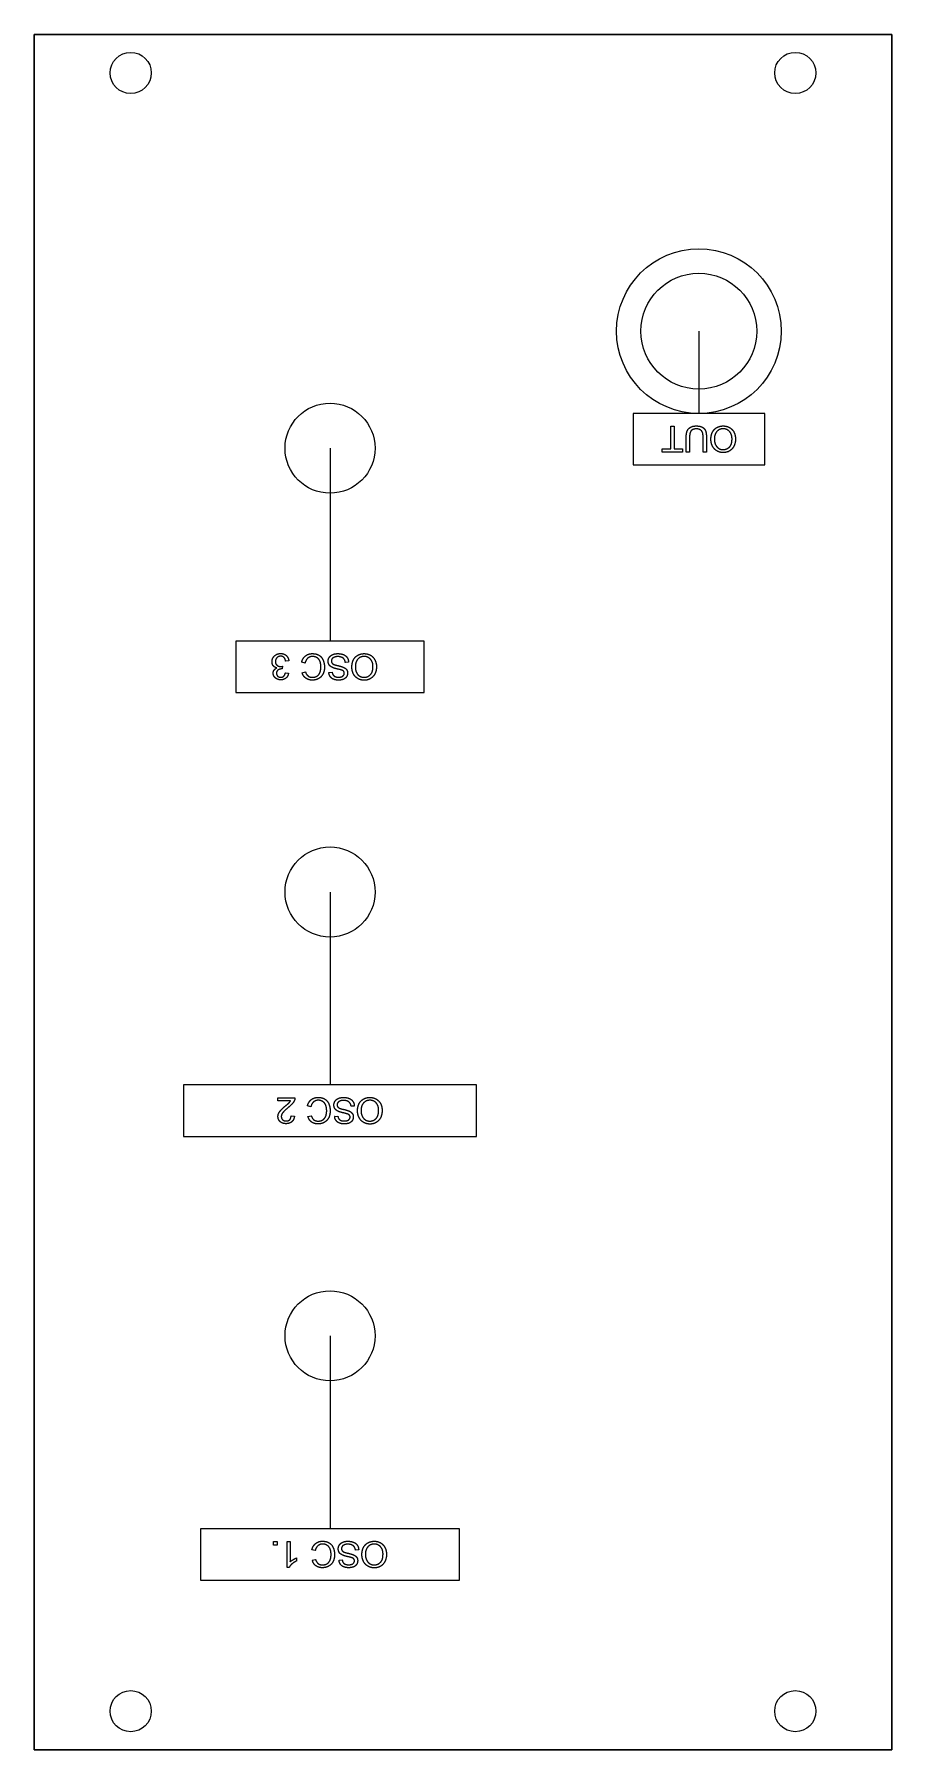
# Model space of a CAD drawing. Header units: millimetres. Extents: x -33 to 33, y -67 to 67.
import ezdxf

# ---------------------------------------------------------------- set-up
doc = ezdxf.new("R2010")
doc.units = ezdxf.units.MM
doc.layers.get('0').update_dxf_attribs({"linetype": 'CONTINUOUS'})

msp = doc.modelspace()

# ---------------------------------------------------------------- linework, layer by layer
for p, q in [((18.34, 43.6), (18.34, 37.2)), ((16.15, 34.44), (16.15, 36.2)), ((16.15, 36.2), (16.41, 36.2)), ((16.41, 36.2), (16.41, 34.44)), ((17.36, 34.2), (17.36, 35.36)), ((17.62, 35.35), (17.62, 34.2)), ((18.67, 34.2), (18.67, 35.35)), ((18.93, 35.36), (18.93, 34.2)), ((-10.34, 34.5), (-10.34, 19.5)), ((15.48, 34.2), (15.48, 34.44)), ((15.48, 34.44), (16.15, 34.44)), ((17.07, 34.2), (15.48, 34.2)), ((16.41, 34.44), (17.07, 34.44)), ((17.07, 34.44), (17.07, 34.2)), ((17.62, 34.2), (17.36, 34.2)), ((18.93, 34.2), (18.67, 34.2)), ((-14.03, 17.55), (-14.06, 17.34)), ((-13.54, 17.97), (-13.79, 17.94)), ((-12.28, 17.8), (-12.54, 17.87)), ((-8.9, 17.86), (-9.15, 17.84)), ((-13.81, 17.05), (-13.57, 17.01)), ((-12.51, 17.05), (-12.25, 17.11)), ((-10.43, 17.06), (-10.17, 17.08)), ((-10.34, 0), (-10.34, -15)), ((-14.39, -16.24), (-14.39, -16)), ((-14.39, -16), (-13.07, -16)), ((-13.41, -16.24), (-14.39, -16.24)), ((-11.83, -16.7), (-12.1, -16.63)), ((-8.45, -16.64), (-8.7, -16.66)), ((-13.37, -17.4), (-13.11, -17.43)), ((-12.06, -17.45), (-11.8, -17.39)), ((-9.98, -17.44), (-9.73, -17.42)), ((-10.34, -34.5), (-10.34, -49.5)), ((-14.73, -50.78), (-14.73, -50.5)), ((-14.73, -50.5), (-14.45, -50.5)), ((-14.45, -50.5), (-14.45, -50.78)), ((-13.68, -50.5), (-13.44, -50.5)), ((-13.68, -52.51), (-13.68, -50.5)), ((-13.44, -50.5), (-13.44, -52.06)), ((-14.45, -50.78), (-14.73, -50.78)), ((-12.95, -51.77), (-12.95, -52.01)), ((-11.49, -51.2), (-11.75, -51.13)), ((-11.72, -51.95), (-11.46, -51.89)), ((-9.64, -51.94), (-9.39, -51.92)), ((-8.11, -51.14), (-8.36, -51.16)), ((-13.52, -52.51), (-13.68, -52.51))]:
    msp.add_line(p, q)
for points in [[(-33.34, 66.67), (-33.34, -66.68), (33.34, -66.68), (33.34, 66.67)], [(33.34, -66.68), (-33.34, -66.68), (-33.34, 66.67), (33.34, 66.67)], [(23.46, 37.2), (13.22, 37.2), (13.22, 33.2), (23.46, 33.2)], [(-3.01, 19.5), (-17.67, 19.5), (-17.67, 15.5), (-3.01, 15.5)], [(1.05, -15), (-21.73, -15), (-21.73, -19), (1.05, -19)], [(-0.26, -49.5), (-20.41, -49.5), (-20.41, -53.5), (-0.26, -53.5)]]:
    msp.add_lwpolyline(points, close=True)
for centre, radius in [((-25.84, 63.67), 1.6), ((25.84, 63.67), 1.6), ((18.34, 43.6), 6.4), ((18.34, 43.6), 4.5), ((-10.34, 34.5), 3.5), ((-10.34, 0), 3.5), ((-10.34, -34.5), 3.5), ((-25.84, -63.68), 1.6), ((25.84, -63.68), 1.6)]:
    msp.add_circle(centre, radius)
for points in [[(17.43, 35.83), (17.5, 36.01), (17.68, 36.12)], [(17.68, 36.12), (17.85, 36.23), (18.14, 36.23)], [(18.14, 36.23), (18.42, 36.23), (18.6, 36.14)], [(18.6, 36.14), (18.78, 36.04), (18.86, 35.86)], [(19.4, 35.75), (19.52, 35.99), (19.75, 36.11)], [(20.24, 36.01), (19.94, 36.01), (19.74, 35.8)], [(19.75, 36.11), (19.97, 36.23), (20.23, 36.23)], [(20.23, 36.23), (20.52, 36.23), (20.74, 36.1)], [(20.72, 35.8), (20.53, 36.01), (20.24, 36.01)], [(20.74, 36.1), (20.96, 35.96), (21.08, 35.73)], [(17.36, 35.36), (17.36, 35.66), (17.43, 35.83)], [(17.75, 35.86), (17.62, 35.73), (17.62, 35.35)], [(18.16, 36), (17.87, 36), (17.75, 35.86)], [(18.45, 35.93), (18.34, 36), (18.16, 36)], [(18.62, 35.74), (18.57, 35.86), (18.45, 35.93)], [(18.67, 35.35), (18.67, 35.61), (18.62, 35.74)], [(18.86, 35.86), (18.93, 35.67), (18.93, 35.36)], [(19.28, 35.2), (19.28, 35.51), (19.4, 35.75)], [(19.4, 34.67), (19.28, 34.9), (19.28, 35.2)], [(19.74, 35.8), (19.55, 35.59), (19.55, 35.2)], [(19.55, 35.2), (19.55, 34.96), (19.63, 34.78)], [(19.63, 34.78), (19.72, 34.59), (19.88, 34.49)], [(20.92, 35.23), (20.92, 35.59), (20.72, 35.8)], [(20.72, 34.59), (20.92, 34.78), (20.92, 35.23)], [(21.19, 35.23), (21.19, 34.73), (20.92, 34.45)], [(21.08, 35.73), (21.19, 35.49), (21.19, 35.23)], [(19.73, 34.3), (19.51, 34.43), (19.4, 34.67)], [(20.23, 34.16), (19.96, 34.16), (19.73, 34.3)], [(19.88, 34.49), (20.03, 34.39), (20.23, 34.39)], [(20.23, 34.39), (20.51, 34.39), (20.72, 34.59)], [(20.92, 34.45), (20.66, 34.16), (20.23, 34.16)], [(-14.85, 17.91), (-14.85, 18.17), (-14.66, 18.35)], [(-14.76, 17.59), (-14.85, 17.72), (-14.85, 17.91)], [(-14.48, 17.42), (-14.66, 17.46), (-14.76, 17.59)], [(-14.69, 17.25), (-14.62, 17.35), (-14.48, 17.42)], [(-14.66, 18.35), (-14.47, 18.54), (-14.18, 18.54)], [(-14.47, 18.21), (-14.59, 18.09), (-14.59, 17.91)], [(-14.59, 17.91), (-14.59, 17.75), (-14.48, 17.64)], [(-14.48, 17.64), (-14.37, 17.53), (-14.2, 17.53)], [(-14.18, 18.33), (-14.36, 18.33), (-14.47, 18.21)], [(-14.1, 17.34), (-14.25, 17.34), (-14.38, 17.26)], [(-14.2, 17.53), (-14.13, 17.53), (-14.03, 17.55)], [(-14.18, 18.54), (-13.92, 18.54), (-13.74, 18.38)], [(-13.93, 18.24), (-14.04, 18.33), (-14.18, 18.33)], [(-14.06, 17.34), (-14.08, 17.34), (-14.1, 17.34)], [(-13.79, 17.94), (-13.83, 18.15), (-13.93, 18.24)], [(-13.74, 18.38), (-13.57, 18.22), (-13.54, 17.97)], [(-12.54, 17.87), (-12.46, 18.19), (-12.24, 18.36)], [(-12.07, 18.18), (-12.22, 18.05), (-12.28, 17.8)], [(-12.24, 18.36), (-12.03, 18.53), (-11.71, 18.53)], [(-11.69, 18.31), (-11.91, 18.31), (-12.07, 18.18)], [(-11.71, 18.53), (-11.39, 18.53), (-11.19, 18.4)], [(-11.35, 18.21), (-11.51, 18.31), (-11.69, 18.31)], [(-11.12, 17.93), (-11.19, 18.12), (-11.35, 18.21)], [(-11.19, 18.4), (-10.98, 18.27), (-10.88, 18.02)], [(-11.05, 17.48), (-11.05, 17.74), (-11.12, 17.93)], [(-11.11, 17.1), (-11.05, 17.29), (-11.05, 17.48)], [(-10.77, 17.48), (-10.77, 17.17), (-10.89, 16.94)], [(-10.88, 18.02), (-10.77, 17.77), (-10.77, 17.48)], [(-10.49, 17.94), (-10.49, 18.09), (-10.4, 18.24)], [(-10.4, 17.65), (-10.49, 17.77), (-10.49, 17.94)], [(-10.4, 18.24), (-10.3, 18.38), (-10.13, 18.46)], [(-10.15, 17.45), (-10.32, 17.53), (-10.4, 17.65)], [(-10.18, 18.13), (-10.23, 18.05), (-10.23, 17.96)], [(-10.23, 17.96), (-10.23, 17.86), (-10.18, 17.79)], [(-10, 18.25), (-10.12, 18.21), (-10.18, 18.13)], [(-10.18, 17.79), (-10.12, 17.72), (-10, 17.67)], [(-9.7, 17.32), (-10.03, 17.39), (-10.15, 17.45)], [(-10.13, 18.46), (-9.96, 18.53), (-9.75, 18.53)], [(-9.74, 18.3), (-9.89, 18.3), (-10, 18.25)], [(-10, 17.67), (-9.92, 17.64), (-9.64, 17.58)], [(-9.75, 18.53), (-9.48, 18.53), (-9.29, 18.45)], [(-9.43, 18.24), (-9.57, 18.3), (-9.74, 18.3)], [(-9.64, 17.58), (-9.37, 17.51), (-9.26, 17.45)], [(-9.23, 18.08), (-9.29, 18.18), (-9.43, 18.24)], [(-9.29, 18.45), (-9.11, 18.38), (-9, 18.22)], [(-9.26, 17.45), (-9.11, 17.38), (-9.04, 17.27)], [(-9.15, 17.84), (-9.16, 17.99), (-9.23, 18.08)], [(-9, 18.22), (-8.9, 18.06), (-8.9, 17.86)], [(-8.64, 17.5), (-8.64, 17.81), (-8.52, 18.05)], [(-8.53, 16.97), (-8.64, 17.2), (-8.64, 17.5)], [(-8.52, 18.05), (-8.4, 18.29), (-8.17, 18.41)], [(-8.18, 18.1), (-8.37, 17.89), (-8.37, 17.5)], [(-8.37, 17.5), (-8.37, 17.26), (-8.29, 17.08)], [(-7.69, 18.31), (-7.99, 18.31), (-8.18, 18.1)], [(-8.17, 18.41), (-7.95, 18.53), (-7.69, 18.53)], [(-7.69, 18.53), (-7.41, 18.53), (-7.18, 18.4)], [(-7.2, 18.1), (-7.39, 18.31), (-7.69, 18.31)], [(-7.21, 16.89), (-7, 17.08), (-7, 17.53)], [(-7, 17.53), (-7, 17.89), (-7.2, 18.1)], [(-7.18, 18.4), (-6.96, 18.26), (-6.85, 18.03)], [(-6.73, 17.53), (-6.73, 17.03), (-7, 16.75)], [(-6.85, 18.03), (-6.73, 17.79), (-6.73, 17.53)], [(-14.76, 17.01), (-14.76, 17.14), (-14.69, 17.25)], [(-14.68, 16.75), (-14.76, 16.88), (-14.76, 17.01)], [(-14.47, 16.56), (-14.61, 16.63), (-14.68, 16.75)], [(-14.38, 17.26), (-14.5, 17.18), (-14.5, 17.01)], [(-14.5, 17.01), (-14.5, 16.87), (-14.41, 16.78)], [(-14.17, 16.49), (-14.33, 16.49), (-14.47, 16.56)], [(-14.41, 16.78), (-14.32, 16.69), (-14.18, 16.69)], [(-14.18, 16.69), (-14.03, 16.69), (-13.94, 16.78)], [(-13.77, 16.63), (-13.93, 16.49), (-14.17, 16.49)], [(-13.94, 16.78), (-13.84, 16.87), (-13.81, 17.05)], [(-13.57, 17.01), (-13.61, 16.76), (-13.77, 16.63)], [(-12.22, 16.62), (-12.43, 16.77), (-12.51, 17.05)], [(-12.25, 17.11), (-12.18, 16.89), (-12.04, 16.79)], [(-11.72, 16.47), (-12.02, 16.47), (-12.22, 16.62)], [(-12.04, 16.79), (-11.91, 16.69), (-11.71, 16.69)], [(-11.23, 16.59), (-11.45, 16.47), (-11.72, 16.47)], [(-11.71, 16.69), (-11.48, 16.69), (-11.33, 16.8)], [(-11.33, 16.8), (-11.17, 16.91), (-11.11, 17.1)], [(-10.89, 16.94), (-11.01, 16.71), (-11.23, 16.59)], [(-10.33, 16.75), (-10.42, 16.89), (-10.43, 17.06)], [(-10.07, 16.54), (-10.24, 16.61), (-10.33, 16.75)], [(-10.17, 17.08), (-10.15, 16.89), (-10.03, 16.8)], [(-9.68, 16.47), (-9.9, 16.47), (-10.07, 16.54)], [(-10.03, 16.8), (-9.92, 16.7), (-9.69, 16.7)], [(-9.3, 17.18), (-9.38, 17.25), (-9.7, 17.32)], [(-9.69, 16.7), (-9.45, 16.7), (-9.34, 16.79)], [(-9.31, 16.53), (-9.47, 16.47), (-9.68, 16.47)], [(-9.34, 16.79), (-9.23, 16.88), (-9.23, 17)], [(-9.06, 16.73), (-9.14, 16.6), (-9.31, 16.53)], [(-9.23, 17), (-9.23, 17.11), (-9.3, 17.18)], [(-8.97, 17.02), (-8.97, 16.87), (-9.06, 16.73)], [(-9.04, 17.27), (-8.97, 17.15), (-8.97, 17.02)], [(-8.19, 16.6), (-8.41, 16.73), (-8.53, 16.97)], [(-8.29, 17.08), (-8.21, 16.89), (-8.05, 16.79)], [(-7.69, 16.46), (-7.97, 16.46), (-8.19, 16.6)], [(-8.05, 16.79), (-7.89, 16.69), (-7.69, 16.69)], [(-7.69, 16.69), (-7.41, 16.69), (-7.21, 16.89)], [(-7, 16.75), (-7.27, 16.46), (-7.69, 16.46)], [(-13.07, -16), (-13.06, -16.09), (-13.1, -16.17)], [(-11.8, -16.14), (-11.58, -15.97), (-11.27, -15.97)], [(-11.27, -15.97), (-10.94, -15.97), (-10.74, -16.1)], [(-9.69, -16.04), (-9.52, -15.97), (-9.3, -15.97)], [(-9.3, -15.97), (-9.03, -15.97), (-8.85, -16.05)], [(-7.73, -16.09), (-7.5, -15.97), (-7.24, -15.97)], [(-7.24, -15.97), (-6.96, -15.97), (-6.74, -16.1)], [(-14.39, -17.45), (-14.39, -17.33), (-14.34, -17.22)], [(-14.34, -17.22), (-14.29, -17.1), (-14.17, -16.97)], [(-14.17, -16.97), (-14.06, -16.84), (-13.8, -16.62)], [(-14.02, -17.16), (-14.13, -17.32), (-14.13, -17.46)], [(-13.58, -16.74), (-13.9, -17.01), (-14.02, -17.16)], [(-13.8, -16.62), (-13.57, -16.44), (-13.51, -16.37)], [(-13.26, -16.44), (-13.37, -16.57), (-13.58, -16.74)], [(-13.51, -16.37), (-13.45, -16.3), (-13.41, -16.24)], [(-13.1, -16.17), (-13.15, -16.31), (-13.26, -16.44)], [(-12.1, -16.63), (-12.01, -16.31), (-11.8, -16.14)], [(-11.62, -16.32), (-11.78, -16.45), (-11.83, -16.7)], [(-11.25, -16.19), (-11.47, -16.19), (-11.62, -16.32)], [(-10.91, -16.29), (-11.06, -16.19), (-11.25, -16.19)], [(-10.67, -16.57), (-10.75, -16.38), (-10.91, -16.29)], [(-10.74, -16.1), (-10.54, -16.23), (-10.43, -16.48)], [(-10.6, -17.02), (-10.6, -16.76), (-10.67, -16.57)], [(-10.66, -17.4), (-10.6, -17.21), (-10.6, -17.02)], [(-10.33, -17.02), (-10.33, -17.33), (-10.45, -17.56)], [(-10.43, -16.48), (-10.33, -16.73), (-10.33, -17.02)], [(-10.04, -16.56), (-10.04, -16.41), (-9.95, -16.26)], [(-9.96, -16.85), (-10.04, -16.73), (-10.04, -16.56)], [(-9.7, -17.05), (-9.88, -16.97), (-9.96, -16.85)], [(-9.95, -16.26), (-9.86, -16.12), (-9.69, -16.04)], [(-9.73, -16.37), (-9.79, -16.45), (-9.79, -16.54)], [(-9.79, -16.54), (-9.79, -16.64), (-9.73, -16.71)], [(-9.56, -16.25), (-9.67, -16.29), (-9.73, -16.37)], [(-9.73, -16.71), (-9.68, -16.78), (-9.55, -16.83)], [(-9.26, -17.18), (-9.58, -17.11), (-9.7, -17.05)], [(-9.29, -16.2), (-9.44, -16.2), (-9.56, -16.25)], [(-9.55, -16.83), (-9.47, -16.86), (-9.2, -16.92)], [(-8.98, -16.26), (-9.12, -16.2), (-9.29, -16.2)], [(-8.86, -17.32), (-8.94, -17.25), (-9.26, -17.18)], [(-9.2, -16.92), (-8.92, -16.99), (-8.81, -17.05)], [(-8.78, -16.42), (-8.85, -16.32), (-8.98, -16.26)], [(-8.78, -17.5), (-8.78, -17.39), (-8.86, -17.32)], [(-8.85, -16.05), (-8.66, -16.12), (-8.56, -16.28)], [(-8.81, -17.05), (-8.67, -17.12), (-8.6, -17.23)], [(-8.7, -16.66), (-8.72, -16.51), (-8.78, -16.42)], [(-8.6, -17.23), (-8.53, -17.35), (-8.53, -17.48)], [(-8.56, -16.28), (-8.46, -16.44), (-8.45, -16.64)], [(-8.2, -17), (-8.2, -16.69), (-8.08, -16.45)], [(-8.08, -17.53), (-8.2, -17.3), (-8.2, -17)], [(-8.08, -16.45), (-7.95, -16.21), (-7.73, -16.09)], [(-7.73, -16.4), (-7.93, -16.61), (-7.93, -17)], [(-7.93, -17), (-7.93, -17.24), (-7.84, -17.42)], [(-7.24, -16.19), (-7.54, -16.19), (-7.73, -16.4)], [(-6.75, -16.4), (-6.95, -16.19), (-7.24, -16.19)], [(-6.76, -17.61), (-6.56, -17.42), (-6.56, -16.97)], [(-6.56, -16.97), (-6.56, -16.61), (-6.75, -16.4)], [(-6.74, -16.1), (-6.52, -16.24), (-6.4, -16.47)], [(-6.29, -16.97), (-6.29, -17.47), (-6.55, -17.75)], [(-6.4, -16.47), (-6.29, -16.71), (-6.29, -16.97)], [(-14.22, -17.85), (-14.39, -17.69), (-14.39, -17.45)], [(-13.76, -18.01), (-14.05, -18.01), (-14.22, -17.85)], [(-14.13, -17.46), (-14.13, -17.6), (-14.03, -17.7)], [(-14.03, -17.7), (-13.92, -17.8), (-13.76, -17.8)], [(-13.76, -17.8), (-13.58, -17.8), (-13.47, -17.7)], [(-13.31, -17.86), (-13.48, -18.01), (-13.76, -18.01)], [(-13.47, -17.7), (-13.37, -17.59), (-13.37, -17.4)], [(-13.11, -17.43), (-13.14, -17.71), (-13.31, -17.86)], [(-11.78, -17.88), (-11.98, -17.73), (-12.06, -17.45)], [(-11.8, -17.39), (-11.73, -17.61), (-11.6, -17.71)], [(-11.27, -18.03), (-11.57, -18.03), (-11.78, -17.88)], [(-11.6, -17.71), (-11.47, -17.81), (-11.27, -17.81)], [(-11.27, -17.81), (-11.04, -17.81), (-10.88, -17.7)], [(-10.79, -17.91), (-11.01, -18.03), (-11.27, -18.03)], [(-10.88, -17.7), (-10.73, -17.59), (-10.66, -17.4)], [(-10.45, -17.56), (-10.57, -17.79), (-10.79, -17.91)], [(-9.88, -17.75), (-9.98, -17.61), (-9.98, -17.44)], [(-9.62, -17.96), (-9.79, -17.89), (-9.88, -17.75)], [(-9.73, -17.42), (-9.71, -17.61), (-9.59, -17.7)], [(-9.23, -18.03), (-9.45, -18.03), (-9.62, -17.96)], [(-9.59, -17.7), (-9.47, -17.8), (-9.24, -17.8)], [(-9.24, -17.8), (-9, -17.8), (-8.89, -17.71)], [(-8.86, -17.97), (-9.03, -18.03), (-9.23, -18.03)], [(-8.89, -17.71), (-8.78, -17.62), (-8.78, -17.5)], [(-8.61, -17.77), (-8.7, -17.9), (-8.86, -17.97)], [(-8.53, -17.48), (-8.53, -17.63), (-8.61, -17.77)], [(-7.74, -17.9), (-7.97, -17.77), (-8.08, -17.53)], [(-7.84, -17.42), (-7.76, -17.61), (-7.6, -17.71)], [(-7.24, -18.04), (-7.52, -18.04), (-7.74, -17.9)], [(-7.6, -17.71), (-7.44, -17.81), (-7.25, -17.81)], [(-7.25, -17.81), (-6.96, -17.81), (-6.76, -17.61)], [(-6.55, -17.75), (-6.82, -18.04), (-7.24, -18.04)], [(-11.75, -51.13), (-11.67, -50.81), (-11.45, -50.64)], [(-11.45, -50.64), (-11.24, -50.47), (-10.93, -50.47)], [(-10.93, -50.47), (-10.6, -50.47), (-10.4, -50.6)], [(-10.4, -50.6), (-10.2, -50.73), (-10.09, -50.98)], [(-9.61, -50.76), (-9.52, -50.62), (-9.35, -50.54)], [(-9.35, -50.54), (-9.18, -50.47), (-8.96, -50.47)], [(-8.96, -50.47), (-8.69, -50.47), (-8.51, -50.55)], [(-8.51, -50.55), (-8.32, -50.62), (-8.22, -50.78)], [(-7.74, -50.95), (-7.61, -50.71), (-7.39, -50.59)], [(-7.39, -50.59), (-7.16, -50.47), (-6.9, -50.47)], [(-6.9, -50.47), (-6.62, -50.47), (-6.4, -50.6)], [(-6.4, -50.6), (-6.18, -50.74), (-6.06, -50.97)], [(-13.44, -52.06), (-13.35, -51.98), (-13.2, -51.9)], [(-12.95, -52.01), (-13.15, -52.1), (-13.31, -52.24)], [(-13.2, -51.9), (-13.06, -51.81), (-12.95, -51.77)], [(-11.44, -52.38), (-11.64, -52.23), (-11.72, -51.95)], [(-11.28, -50.82), (-11.44, -50.95), (-11.49, -51.2)], [(-11.46, -51.89), (-11.39, -52.11), (-11.26, -52.21)], [(-10.91, -50.69), (-11.13, -50.69), (-11.28, -50.82)], [(-10.57, -50.79), (-10.72, -50.69), (-10.91, -50.69)], [(-10.33, -51.07), (-10.41, -50.88), (-10.57, -50.79)], [(-10.54, -52.2), (-10.39, -52.09), (-10.32, -51.9)], [(-10.26, -51.52), (-10.26, -51.26), (-10.33, -51.07)], [(-10.32, -51.9), (-10.26, -51.71), (-10.26, -51.52)], [(-9.99, -51.52), (-9.99, -51.83), (-10.11, -52.06)], [(-10.09, -50.98), (-9.99, -51.23), (-9.99, -51.52)], [(-9.7, -51.06), (-9.7, -50.91), (-9.61, -50.76)], [(-9.62, -51.35), (-9.7, -51.23), (-9.7, -51.06)], [(-9.54, -52.25), (-9.63, -52.11), (-9.64, -51.94)], [(-9.36, -51.55), (-9.54, -51.47), (-9.62, -51.35)], [(-9.39, -50.87), (-9.45, -50.95), (-9.45, -51.04)], [(-9.45, -51.04), (-9.45, -51.14), (-9.39, -51.21)], [(-9.22, -50.75), (-9.33, -50.79), (-9.39, -50.87)], [(-9.39, -51.21), (-9.34, -51.28), (-9.21, -51.33)], [(-9.39, -51.92), (-9.37, -52.11), (-9.25, -52.2)], [(-8.92, -51.68), (-9.24, -51.61), (-9.36, -51.55)], [(-8.95, -50.7), (-9.1, -50.7), (-9.22, -50.75)], [(-9.21, -51.33), (-9.13, -51.36), (-8.86, -51.42)], [(-8.64, -50.76), (-8.78, -50.7), (-8.95, -50.7)], [(-8.52, -51.82), (-8.6, -51.75), (-8.92, -51.68)], [(-8.86, -51.42), (-8.58, -51.49), (-8.47, -51.55)], [(-8.44, -50.92), (-8.51, -50.82), (-8.64, -50.76)], [(-8.55, -52.21), (-8.44, -52.12), (-8.44, -52)], [(-8.44, -52), (-8.44, -51.89), (-8.52, -51.82)], [(-8.47, -51.55), (-8.33, -51.62), (-8.26, -51.73)], [(-8.36, -51.16), (-8.38, -51.01), (-8.44, -50.92)], [(-8.19, -51.98), (-8.19, -52.13), (-8.27, -52.27)], [(-8.26, -51.73), (-8.19, -51.85), (-8.19, -51.98)], [(-8.22, -50.78), (-8.12, -50.94), (-8.11, -51.14)], [(-7.86, -51.5), (-7.86, -51.19), (-7.74, -50.95)], [(-7.74, -52.03), (-7.86, -51.8), (-7.86, -51.5)], [(-7.39, -50.9), (-7.59, -51.11), (-7.59, -51.5)], [(-7.59, -51.5), (-7.59, -51.74), (-7.5, -51.92)], [(-7.5, -51.92), (-7.42, -52.11), (-7.26, -52.21)], [(-6.9, -50.69), (-7.2, -50.69), (-7.39, -50.9)], [(-6.41, -50.9), (-6.61, -50.69), (-6.9, -50.69)], [(-6.42, -52.11), (-6.22, -51.92), (-6.22, -51.47)], [(-6.22, -51.47), (-6.22, -51.11), (-6.41, -50.9)], [(-5.95, -51.47), (-5.95, -51.97), (-6.21, -52.25)], [(-6.06, -50.97), (-5.95, -51.21), (-5.95, -51.47)], [(-13.31, -52.24), (-13.46, -52.38), (-13.52, -52.51)], [(-10.93, -52.53), (-11.23, -52.53), (-11.44, -52.38)], [(-11.26, -52.21), (-11.13, -52.31), (-10.93, -52.31)], [(-10.93, -52.31), (-10.69, -52.31), (-10.54, -52.2)], [(-10.45, -52.41), (-10.67, -52.53), (-10.93, -52.53)], [(-10.11, -52.06), (-10.23, -52.29), (-10.45, -52.41)], [(-9.28, -52.46), (-9.45, -52.39), (-9.54, -52.25)], [(-8.89, -52.53), (-9.11, -52.53), (-9.28, -52.46)], [(-9.25, -52.2), (-9.13, -52.3), (-8.9, -52.3)], [(-8.9, -52.3), (-8.66, -52.3), (-8.55, -52.21)], [(-8.52, -52.47), (-8.69, -52.53), (-8.89, -52.53)], [(-8.27, -52.27), (-8.36, -52.4), (-8.52, -52.47)], [(-7.4, -52.4), (-7.63, -52.27), (-7.74, -52.03)], [(-6.9, -52.54), (-7.18, -52.54), (-7.4, -52.4)], [(-7.26, -52.21), (-7.1, -52.31), (-6.91, -52.31)], [(-6.91, -52.31), (-6.62, -52.31), (-6.42, -52.11)], [(-6.21, -52.25), (-6.48, -52.54), (-6.9, -52.54)]]:
    msp.add_open_spline(points, degree=2)

doc.saveas('drawing.dxf')
